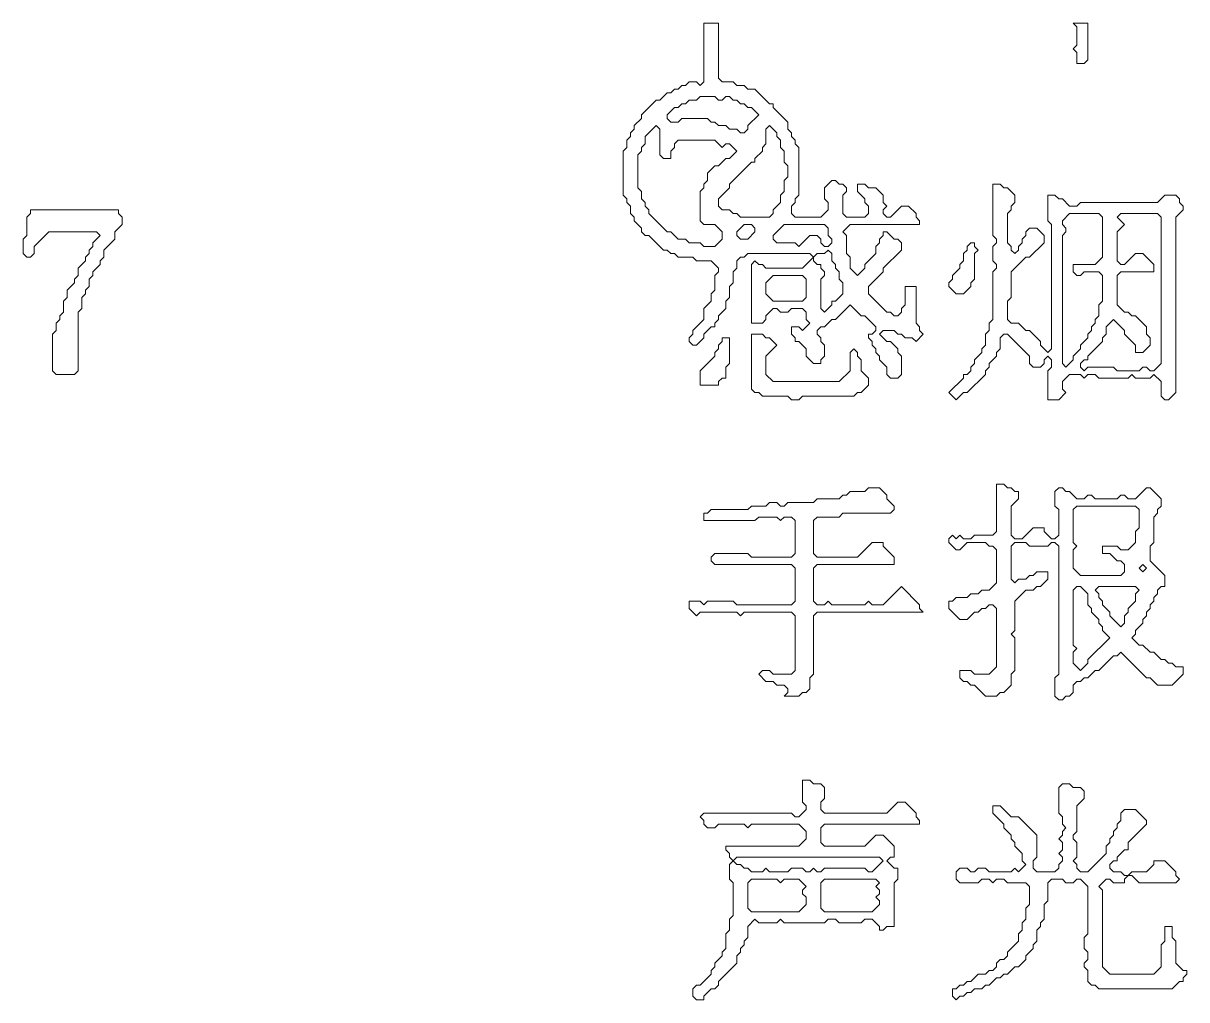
# Model space of a CAD drawing. Header units: millimetres. Extents: x 4 to 412, y 4 to 290.
# Drawn here: x 296.96 to 324.81, y 34.85 to 58.24 of the extents above; entities that cross this region are included whole.
import ezdxf

# ---------------------------------------------------------------- set-up
doc = ezdxf.new("R2010")
doc.units = ezdxf.units.MM
doc.layers.add('TRACE_TEXT_SYMBOL', color=6, linetype='CONTINUOUS', lineweight=0)

msp = doc.modelspace()

# ---------------------------------------------------------------- linework, layer by layer
at = {"layer": 'TRACE_TEXT_SYMBOL', "color": 6}
for points in [[(313.253, 58.237), (313.253, 56.836), (313.166, 56.748), (313.078, 56.836), (312.903, 56.836), (312.815, 56.748), (312.728, 56.748), (312.64, 56.661), (312.553, 56.661), (312.465, 56.573), (312.378, 56.573), (312.202, 56.398), (312.115, 56.398), (311.765, 56.048), (311.765, 55.96), (311.589, 55.785), (311.589, 55.697), (311.502, 55.61), (311.502, 55.522), (311.414, 55.435), (311.414, 55.259), (311.327, 55.172), (311.327, 54.121), (311.414, 54.033), (311.414, 53.946), (311.502, 53.858), (311.502, 53.683), (311.589, 53.595), (311.589, 53.508), (311.765, 53.333), (311.765, 53.245), (311.852, 53.158), (311.94, 53.158), (312.29, 52.807), (312.378, 52.807), (312.465, 52.72), (312.553, 52.72), (312.64, 52.632), (312.991, 52.632), (313.078, 52.545), (313.428, 52.545), (313.604, 52.369), (313.604, 52.282), (313.516, 52.194), (313.516, 51.844), (313.428, 51.756), (313.428, 51.581), (313.253, 51.406), (313.253, 51.143), (312.991, 50.881), (312.991, 50.793), (312.903, 50.706), (312.903, 50.618), (312.991, 50.53), (313.078, 50.53), (313.253, 50.706), (313.253, 50.793), (313.428, 50.968), (313.516, 50.968), (313.516, 51.056), (313.604, 51.143), (313.604, 51.231), (313.779, 51.406), (313.779, 51.581)], [(318.157, 53.858), (317.982, 53.858), (317.72, 53.595), (317.632, 53.595), (317.544, 53.683), (317.544, 53.771), (317.632, 53.858), (317.544, 53.946), (317.544, 54.121), (317.369, 54.296), (317.194, 54.296), (317.107, 54.384), (316.931, 54.384), (316.931, 54.209), (317.107, 54.033), (317.107, 53.946), (317.194, 53.858), (317.194, 53.683), (317.107, 53.595), (316.669, 53.595), (316.581, 53.683), (316.581, 54.121), (316.669, 54.209), (316.669, 54.296), (316.581, 54.384), (316.494, 54.384), (316.406, 54.471), (316.318, 54.471), (316.143, 54.296), (316.143, 54.033), (316.231, 53.946), (316.231, 53.771), (316.056, 53.595), (315.443, 53.595), (315.355, 53.683), (315.355, 53.858), (315.443, 53.946), (315.443, 54.033), (315.53, 54.121), (315.53, 55.259), (315.443, 55.347), (315.443, 55.435), (315.355, 55.522), (315.355, 55.61), (315.268, 55.697), (315.268, 55.872), (314.917, 56.223), (314.917, 56.31), (314.83, 56.31), (314.479, 56.661), (314.304, 56.661), (314.217, 56.748), (314.042, 56.748), (313.954, 56.836), (313.691, 56.836), (313.604, 56.923), (313.604, 58.237), (313.253, 58.237)], [(320.172, 54.384), (320.172, 53.158), (320.259, 53.07), (320.259, 52.982), (320.172, 52.895), (320.172, 52.545), (320.259, 52.457), (320.259, 52.369), (320.172, 52.282), (320.172, 51.143), (320.084, 51.056), (320.084, 50.881), (319.997, 50.793), (319.997, 50.53), (319.909, 50.443), (319.909, 50.355), (319.734, 50.18), (319.734, 50.093), (319.646, 50.005), (319.646, 49.917), (319.559, 49.83), (319.471, 49.83), (319.471, 49.742), (319.121, 49.392), (319.296, 49.217), (319.471, 49.392), (319.559, 49.392), (319.997, 49.83), (319.997, 49.917), (320.084, 50.005), (320.084, 50.093), (320.259, 50.268), (320.259, 50.355), (320.347, 50.443), (320.347, 50.706), (320.434, 50.793), (320.522, 50.793), (321.047, 50.268), (321.047, 50.093), (321.135, 50.005), (321.31, 50.005), (321.398, 50.093), (321.398, 50.18), (321.485, 50.268), (321.573, 50.18), (321.573, 50.005), (321.485, 49.917), (321.485, 49.217), (321.748, 49.217), (321.923, 49.392), (321.836, 49.479), (321.836, 49.655), (322.011, 49.83), (322.273, 49.83), (322.361, 49.742), (322.449, 49.83), (322.624, 49.83), (322.711, 49.742), (323.412, 49.742), (323.5, 49.83), (323.587, 49.742), (323.937, 49.742), (324.025, 49.83), (324.2, 49.655)], [(324.2, 49.655), (324.2, 49.304), (324.288, 49.217), (324.375, 49.217), (324.55, 49.392), (324.55, 53.595), (324.726, 53.771), (324.726, 53.858), (324.638, 53.946), (324.638, 54.033), (324.55, 54.121), (324.288, 54.121), (324.113, 53.946), (322.273, 53.946), (322.186, 53.858), (322.011, 53.858), (321.836, 54.033), (321.748, 54.033), (321.66, 54.121), (321.485, 54.121), (321.485, 53.508), (321.573, 53.42), (321.573, 50.443), (321.485, 50.355), (321.31, 50.53), (321.31, 50.618), (321.047, 50.881), (320.96, 50.881), (320.785, 51.056), (320.61, 51.056), (320.522, 51.143), (320.522, 51.581), (320.61, 51.669), (320.61, 52.282), (320.96, 52.632), (321.047, 52.632), (321.398, 52.982), (321.398, 53.158), (321.223, 53.333), (321.047, 53.333), (320.96, 53.245), (320.96, 53.158), (320.872, 53.07), (320.872, 52.982), (320.785, 52.895), (320.785, 52.807), (320.697, 52.72), (320.61, 52.807), (320.61, 52.895), (320.522, 52.982), (320.522, 53.683), (320.61, 53.771), (320.61, 53.858), (320.697, 53.946), (320.697, 54.121), (320.522, 54.296), (320.434, 54.296), (320.347, 54.384), (320.172, 54.384)], [(317.369, 50.443), (317.369, 50.355), (317.457, 50.268), (317.457, 50.18), (317.632, 50.005), (317.632, 49.83), (317.72, 49.742), (317.895, 49.742), (317.982, 49.83), (317.982, 50.268), (317.895, 50.355), (317.895, 50.443), (317.72, 50.618), (317.632, 50.618), (317.457, 50.793), (317.544, 50.881), (317.807, 50.881), (317.895, 50.793), (317.982, 50.793), (318.07, 50.706), (318.245, 50.706), (318.333, 50.618), (318.508, 50.793), (318.42, 50.881), (318.42, 50.968), (318.333, 51.056), (318.333, 51.932), (318.07, 51.932), (318.07, 51.494), (317.982, 51.406), (317.982, 51.319), (317.895, 51.231), (317.807, 51.231), (317.72, 51.319), (317.632, 51.319), (317.194, 51.756), (317.194, 51.932), (317.544, 52.282), (317.544, 52.369), (317.982, 52.807), (317.982, 52.982), (317.895, 53.07), (317.807, 53.07), (317.632, 53.245), (317.544, 53.245), (317.544, 53.158), (317.457, 53.07), (317.457, 52.982), (317.369, 52.895), (317.369, 52.72), (317.107, 52.457), (317.107, 52.369), (316.931, 52.194), (316.756, 52.369), (316.756, 52.632), (316.669, 52.72), (316.669, 53.158), (316.581, 53.245), (316.756, 53.42), (318.42, 53.42), (318.42, 53.508), (318.333, 53.595), (318.333, 53.683), (318.157, 53.858)], [(313.779, 51.581), (313.866, 51.669), (313.866, 51.932), (313.954, 52.019), (313.954, 52.282), (314.042, 52.369), (314.042, 52.545), (314.129, 52.632), (314.217, 52.632), (314.304, 52.72), (315.793, 52.72), (315.881, 52.632), (315.618, 52.369), (314.742, 52.369), (314.655, 52.457), (314.567, 52.457), (314.479, 52.545), (314.392, 52.457), (314.392, 51.056), (314.655, 51.056), (314.742, 51.143), (314.742, 51.231), (314.917, 51.406), (315.005, 51.406), (315.092, 51.319), (315.268, 51.319), (315.355, 51.406), (315.618, 51.406), (315.705, 51.319), (315.705, 51.143), (315.793, 51.056), (315.618, 50.881), (315.53, 50.968), (315.355, 50.968), (315.355, 50.793), (315.443, 50.706), (315.443, 50.618), (315.53, 50.618), (315.705, 50.443), (315.705, 50.268), (315.881, 50.093), (316.056, 50.093), (316.056, 50.18), (316.143, 50.268), (316.143, 50.53), (316.056, 50.618), (316.056, 50.706), (315.968, 50.793), (315.968, 50.881), (316.056, 50.968), (316.143, 50.968), (316.318, 51.143), (316.406, 51.143), (316.756, 51.494), (317.019, 51.231), (317.107, 51.231), (317.369, 50.968), (317.369, 50.881), (317.282, 50.793), (317.194, 50.793), (317.194, 50.706), (317.282, 50.618), (317.282, 50.53), (317.369, 50.443)], [(317.194, 47.115), (317.107, 47.027), (316.756, 47.027), (316.669, 46.94), (316.581, 46.94), (316.494, 46.852), (315.968, 46.852), (315.881, 46.765), (315.268, 46.765), (315.18, 46.677), (315.092, 46.677), (315.005, 46.765), (314.83, 46.765), (314.742, 46.677), (314.392, 46.677), (314.304, 46.59), (313.428, 46.59), (313.341, 46.502), (313.253, 46.502), (313.253, 46.327), (314.479, 46.327), (314.567, 46.414), (315.005, 46.414), (315.092, 46.327), (315.18, 46.414), (315.355, 46.414), (315.443, 46.327), (315.443, 45.539), (315.355, 45.451), (314.392, 45.451), (314.304, 45.539), (313.516, 45.539), (313.428, 45.451), (313.428, 45.363), (313.516, 45.276), (315.355, 45.276), (315.443, 45.188), (315.443, 44.4), (315.355, 44.313), (314.042, 44.313), (313.954, 44.4), (313.341, 44.4), (313.253, 44.313), (313.166, 44.4), (312.903, 44.4), (312.903, 44.225), (313.078, 44.05), (313.166, 44.137), (314.042, 44.137), (314.129, 44.05), (314.217, 44.137), (315.355, 44.137), (315.443, 44.05), (315.443, 42.736), (315.355, 42.649), (314.917, 42.649), (314.83, 42.736), (314.655, 42.736), (314.567, 42.649), (314.742, 42.474), (314.917, 42.474), (315.005, 42.386), (315.18, 42.386), (315.268, 42.298)], [(315.268, 42.298), (315.268, 42.211), (315.18, 42.123), (315.53, 42.123), (315.618, 42.211), (315.705, 42.211), (315.793, 42.298), (315.793, 42.561), (315.881, 42.649), (315.881, 44.05), (315.968, 44.137), (318.508, 44.137), (318.42, 44.225), (318.42, 44.313), (317.982, 44.75), (317.544, 44.313), (317.282, 44.313), (317.194, 44.4), (317.107, 44.313), (316.318, 44.313), (316.231, 44.4), (316.143, 44.313), (315.968, 44.313), (315.881, 44.4), (315.881, 45.188), (315.968, 45.276), (317.807, 45.276), (317.807, 45.451), (317.544, 45.714), (317.544, 45.801), (317.282, 45.801), (316.931, 45.451), (315.968, 45.451), (315.881, 45.539), (315.881, 46.327), (315.968, 46.414), (316.494, 46.414), (316.581, 46.502), (317.72, 46.502), (317.807, 46.59), (317.807, 46.677), (317.632, 46.852), (317.632, 46.94), (317.457, 47.115), (317.194, 47.115)], [(320.259, 47.203), (320.259, 46.064), (320.172, 45.977), (319.734, 45.977), (319.646, 45.889), (319.471, 45.889), (319.384, 45.977), (319.296, 45.889), (319.208, 45.977), (319.121, 45.889), (319.121, 45.801), (319.296, 45.626), (319.384, 45.626), (319.559, 45.801), (319.997, 45.801), (320.084, 45.714), (320.172, 45.714), (320.259, 45.626), (320.259, 44.838), (320.084, 44.663), (319.909, 44.663), (319.821, 44.575), (319.646, 44.575), (319.559, 44.488), (319.296, 44.488), (319.208, 44.4), (319.121, 44.4), (319.121, 44.225), (319.384, 43.962), (319.559, 43.962), (319.734, 44.137), (319.821, 44.137), (319.909, 44.225), (319.997, 44.225), (320.084, 44.313), (320.172, 44.313), (320.259, 44.225), (320.259, 42.824), (320.084, 42.649), (319.734, 42.649), (319.646, 42.736), (319.384, 42.736), (319.384, 42.561), (319.471, 42.474), (319.559, 42.474), (319.646, 42.386), (319.734, 42.386), (319.997, 42.123), (320.259, 42.123), (320.347, 42.211), (320.434, 42.211), (320.61, 42.386), (320.61, 42.649), (320.697, 42.736), (320.697, 43.524), (320.61, 43.612), (320.697, 43.7), (320.697, 44.4), (320.96, 44.663), (321.135, 44.663), (321.223, 44.75), (321.31, 44.75), (321.485, 44.926), (321.485, 45.101)], [(324.288, 44.75), (324.288, 45.013), (323.937, 45.363), (323.937, 45.714), (324.025, 45.801), (324.025, 46.414), (324.113, 46.502), (324.113, 46.59), (324.2, 46.677), (324.2, 46.852), (323.937, 47.115), (323.85, 47.115), (323.587, 46.852), (323.412, 46.852), (323.324, 46.94), (323.237, 46.94), (323.149, 46.852), (322.624, 46.852), (322.536, 46.94), (322.449, 46.94), (322.361, 46.852), (322.186, 46.852), (322.011, 47.027), (321.923, 47.027), (321.836, 47.115), (321.748, 47.115), (321.66, 47.027), (321.66, 46.677), (321.748, 46.59), (321.748, 45.977), (321.66, 45.889), (321.573, 45.889), (321.398, 46.064), (321.398, 46.152), (321.135, 46.152), (320.872, 45.889), (320.697, 45.889), (320.61, 45.977), (320.61, 46.677), (320.785, 46.852), (320.785, 47.027), (320.697, 47.027), (320.61, 47.115), (320.522, 47.115), (320.434, 47.203), (320.259, 47.203)], [(321.485, 45.101), (321.223, 45.101), (321.135, 45.013), (321.047, 45.013), (320.96, 44.926), (320.785, 44.926), (320.697, 44.838), (320.61, 44.926), (320.61, 45.714), (320.697, 45.801), (320.96, 45.801), (321.047, 45.714), (321.485, 45.714), (321.573, 45.801), (321.66, 45.801), (321.748, 45.714), (321.748, 42.649), (321.66, 42.561), (321.66, 42.123), (321.748, 42.036), (321.836, 42.036), (321.923, 42.123), (322.011, 42.123), (322.098, 42.211), (322.098, 42.386), (322.186, 42.474), (322.273, 42.474), (322.361, 42.561), (322.449, 42.561), (322.624, 42.736), (322.711, 42.736), (323.062, 43.087), (323.149, 43.087), (323.237, 43.174), (323.85, 42.561), (323.937, 42.561), (324.113, 42.386), (324.463, 42.386), (324.726, 42.649), (324.726, 42.824), (324.55, 42.824), (324.463, 42.911), (324.375, 42.911), (324.288, 42.999), (324.2, 42.999), (324.025, 43.174), (323.937, 43.174), (323.762, 43.349), (323.675, 43.349), (323.5, 43.524), (323.587, 43.612), (323.587, 43.7), (323.762, 43.875), (323.762, 43.962), (323.85, 44.05), (323.85, 44.137), (323.937, 44.225), (323.937, 44.313), (324.025, 44.4), (324.025, 44.488), (324.113, 44.575), (324.113, 44.663), (324.2, 44.75), (324.288, 44.75)], [(315.618, 40.109), (315.618, 39.584), (315.705, 39.496), (315.705, 39.408), (315.53, 39.233), (315.443, 39.233), (315.355, 39.321), (313.253, 39.321), (313.166, 39.233), (313.253, 39.146), (313.253, 39.058), (313.341, 38.971), (313.516, 38.971), (313.604, 39.058), (314.217, 39.058), (314.304, 38.971), (314.392, 39.058), (315.53, 39.058), (315.705, 38.883), (315.705, 38.708), (315.53, 38.533), (313.779, 38.533), (313.779, 38.445), (313.866, 38.358), (313.866, 38.27), (313.954, 38.182), (313.866, 38.095), (313.866, 37.745), (313.954, 37.657), (313.954, 36.869), (313.866, 36.781), (313.866, 36.518), (313.779, 36.431), (313.779, 36.081), (313.691, 35.993), (313.691, 35.905), (313.516, 35.73), (313.516, 35.643), (313.428, 35.555), (313.428, 35.468), (313.166, 35.205), (313.078, 35.205), (312.991, 35.117), (312.991, 34.942), (313.078, 34.855), (313.253, 34.855), (313.253, 34.942), (313.428, 35.117), (313.516, 35.117), (313.604, 35.205), (313.604, 35.292), (314.042, 35.73), (314.042, 35.905), (314.129, 35.993), (314.129, 36.081), (314.217, 36.168), (314.217, 36.256), (314.304, 36.343), (314.304, 36.606), (314.479, 36.781), (314.567, 36.694), (315.005, 36.694), (315.092, 36.781), (315.18, 36.694)], [(315.18, 36.694), (316.143, 36.694), (316.231, 36.781), (316.406, 36.781), (316.494, 36.694), (317.019, 36.694), (317.107, 36.781), (317.282, 36.781), (317.457, 36.606), (317.457, 36.518), (317.544, 36.518), (317.632, 36.606), (317.807, 36.606), (317.807, 37.657), (317.895, 37.745), (317.895, 38.007), (317.807, 38.007), (317.632, 38.182), (317.72, 38.27), (317.807, 38.27), (317.807, 38.533), (317.544, 38.795), (317.369, 38.795), (317.107, 38.533), (316.143, 38.533), (316.056, 38.62), (316.056, 38.971), (316.143, 39.058), (318.42, 39.058), (318.42, 39.146), (318.333, 39.233), (318.333, 39.321), (318.07, 39.584), (317.895, 39.584), (317.632, 39.321), (316.143, 39.321), (316.056, 39.408), (316.056, 39.584), (316.143, 39.671), (316.143, 39.934), (316.056, 40.021), (315.881, 40.021), (315.793, 40.109), (315.618, 40.109)], [(321.836, 40.021), (321.748, 39.934), (321.748, 39.321), (321.836, 39.233), (321.836, 39.058), (321.923, 38.971), (321.836, 38.883), (321.836, 38.795), (321.748, 38.708), (321.836, 38.62), (321.836, 38.445), (321.748, 38.358), (321.836, 38.27), (321.836, 38.182), (321.748, 38.095), (321.748, 38.007), (321.66, 37.92), (321.223, 37.92), (321.135, 38.007), (321.135, 38.182), (321.223, 38.27), (321.223, 38.795), (320.785, 39.233), (320.61, 39.233), (320.347, 39.496), (320.172, 39.496), (320.172, 39.321), (320.434, 39.058), (320.434, 38.971), (320.61, 38.795), (320.61, 38.708), (320.697, 38.62), (320.697, 38.533), (320.872, 38.358), (320.872, 38.182), (320.96, 38.095), (320.785, 37.92), (320.697, 38.007), (320.61, 37.92), (320.084, 37.92), (319.997, 38.007), (319.821, 38.007), (319.734, 37.92), (319.646, 37.92), (319.559, 38.007), (319.384, 38.007), (319.296, 37.92), (319.296, 37.745), (319.384, 37.657), (319.821, 37.657), (319.909, 37.745), (320.084, 37.745), (320.172, 37.657), (320.259, 37.745), (320.434, 37.745), (320.522, 37.657), (320.96, 37.657), (321.047, 37.569), (321.047, 37.132), (320.96, 37.044), (320.96, 36.781), (320.872, 36.694), (320.872, 36.518), (320.785, 36.431)], [(322.887, 38.533), (322.887, 38.358), (322.449, 37.92), (322.273, 37.92), (322.186, 38.007), (322.186, 38.095), (322.098, 38.182), (322.186, 38.27), (322.186, 38.62), (322.098, 38.708), (322.098, 38.795), (322.186, 38.883), (322.186, 39.496), (322.361, 39.671), (322.361, 39.846), (322.273, 39.934), (322.098, 39.934), (322.011, 40.021), (321.836, 40.021)], [(322.624, 35.205), (322.711, 35.117), (324.463, 35.117), (324.638, 35.292), (324.726, 35.292), (324.726, 35.38), (324.813, 35.468), (324.813, 35.555), (324.726, 35.555), (324.55, 35.73), (324.55, 36.256), (324.463, 36.343), (324.463, 36.606), (324.288, 36.606), (324.288, 36.256), (324.2, 36.168), (324.2, 35.643), (324.025, 35.468), (322.974, 35.468), (322.799, 35.643), (322.799, 37.482), (322.711, 37.569), (322.887, 37.745), (322.974, 37.745), (323.062, 37.657), (323.324, 37.657), (323.324, 37.745), (323.412, 37.832), (323.5, 37.832), (323.675, 37.657), (324.55, 37.657), (324.638, 37.745), (324.55, 37.832), (324.55, 37.92), (324.288, 38.182), (324.025, 38.182), (324.025, 38.095), (323.85, 37.92), (323.5, 37.92), (323.412, 37.832), (323.324, 37.832), (323.237, 37.92), (323.062, 37.92), (322.974, 38.007), (322.974, 38.095), (323.062, 38.182), (323.149, 38.182), (323.149, 38.27), (323.324, 38.445), (323.412, 38.445), (323.412, 38.62), (323.85, 39.058), (323.85, 39.146), (323.587, 39.408), (323.324, 39.408), (323.237, 39.321), (323.237, 39.146), (323.149, 39.058), (323.149, 38.971), (323.062, 38.883), (323.062, 38.795), (322.974, 38.708), (322.974, 38.62), (322.887, 38.533)], [(320.785, 36.431), (320.785, 36.256), (320.522, 35.993), (320.522, 35.905), (320.434, 35.818), (320.347, 35.818), (320.259, 35.73), (320.259, 35.643), (320.172, 35.555), (320.084, 35.555), (319.997, 35.468), (319.821, 35.468), (319.646, 35.292), (319.559, 35.292), (319.471, 35.205), (319.384, 35.205), (319.296, 35.117), (319.208, 35.117), (319.208, 34.942), (319.296, 34.855), (319.384, 34.942), (319.471, 34.942), (319.559, 35.03), (319.646, 35.03), (319.734, 35.117), (319.909, 35.117), (319.997, 35.205), (320.084, 35.205), (320.259, 35.38), (320.347, 35.38), (320.434, 35.468), (320.522, 35.468), (320.697, 35.643), (320.785, 35.643), (320.96, 35.818), (320.96, 35.905), (321.135, 36.081), (321.135, 36.168), (321.223, 36.256), (321.223, 36.518), (321.31, 36.606), (321.31, 36.694), (321.398, 36.781), (321.398, 37.132), (321.485, 37.219), (321.485, 37.657), (321.573, 37.745), (321.836, 37.745), (321.923, 37.657), (322.098, 37.657), (322.186, 37.745), (322.273, 37.745), (322.449, 37.569), (322.449, 36.431), (322.361, 36.343), (322.361, 36.081), (322.449, 35.993), (322.449, 35.818), (322.361, 35.73), (322.361, 35.643), (322.449, 35.555), (322.449, 35.292), (322.536, 35.205), (322.624, 35.205)]]:
    msp.add_lwpolyline(points, dxfattribs=at)
for points in [[(322.098, 58.237), (322.186, 58.149), (322.186, 57.711), (322.098, 57.624), (322.186, 57.536), (322.186, 57.274), (322.361, 57.274), (322.449, 57.361), (322.449, 58.237)], [(313.078, 56.398), (313.166, 56.485), (313.516, 56.485), (313.604, 56.398), (313.691, 56.398), (313.779, 56.485), (313.866, 56.485), (313.954, 56.398), (314.042, 56.398), (314.129, 56.31), (314.217, 56.31), (314.304, 56.223), (314.392, 56.223), (314.567, 56.048), (314.304, 55.785), (314.304, 55.697), (314.217, 55.61), (314.129, 55.61), (314.042, 55.697), (313.866, 55.697), (313.779, 55.785), (313.604, 55.785), (313.516, 55.872), (313.428, 55.872), (313.341, 55.96), (312.728, 55.96), (312.64, 55.872), (312.465, 55.872), (312.378, 55.96), (312.378, 56.048), (312.553, 56.223), (312.64, 56.223), (312.728, 56.31), (312.815, 56.31), (312.903, 56.398)], [(312.115, 55.785), (312.202, 55.697), (312.202, 55.084), (312.29, 54.997), (312.465, 54.997), (312.465, 55.172), (312.553, 55.259), (312.553, 55.347), (312.64, 55.435), (313.516, 55.435), (313.691, 55.259), (313.779, 55.347), (313.866, 55.347), (314.042, 55.172), (313.866, 54.997), (313.779, 54.997), (313.604, 54.822), (313.516, 54.822), (313.341, 54.646), (313.341, 54.471), (313.253, 54.384), (313.253, 54.296), (313.166, 54.209), (313.166, 53.508), (313.253, 53.42), (313.516, 53.42), (313.691, 53.245), (313.691, 53.07), (313.516, 52.895), (313.253, 52.895), (313.166, 52.982), (312.903, 52.982), (312.815, 53.07), (312.64, 53.07), (312.465, 53.245), (312.378, 53.245), (311.94, 53.683), (311.94, 53.771), (311.852, 53.858), (311.852, 53.946), (311.765, 54.033), (311.765, 54.209), (311.677, 54.296), (311.677, 55.084), (311.765, 55.172), (311.765, 55.259), (311.852, 55.347), (311.852, 55.522)], [(314.742, 55.697), (314.83, 55.785), (315.005, 55.61), (315.005, 55.522), (315.092, 55.435), (315.092, 55.259), (315.18, 55.172), (315.18, 54.909), (315.268, 54.822), (315.268, 54.559), (315.18, 54.471), (315.18, 54.209), (315.092, 54.121), (315.092, 53.946), (314.917, 53.771), (314.917, 53.683), (314.83, 53.595), (314.129, 53.595), (314.042, 53.683), (313.954, 53.683), (313.866, 53.771), (313.691, 53.771), (313.604, 53.858), (313.604, 54.033), (313.866, 54.296), (313.866, 54.384), (314.392, 54.909), (314.479, 54.909), (314.479, 54.997), (314.655, 55.172), (314.655, 55.259), (314.742, 55.347)], [(297.14, 53.771), (297.14, 53.683), (297.052, 53.595), (297.052, 53.158), (296.965, 53.07), (296.965, 52.72), (297.052, 52.632), (297.14, 52.632), (297.227, 52.72), (297.227, 52.895), (297.578, 53.245), (298.716, 53.245), (298.804, 53.158), (298.628, 52.982), (298.628, 52.895), (298.541, 52.807), (298.541, 52.72), (298.453, 52.632), (298.453, 52.545), (298.278, 52.369), (298.278, 52.194), (298.191, 52.107), (298.191, 52.019), (298.015, 51.844), (298.015, 51.669), (297.928, 51.581), (297.928, 51.319), (297.84, 51.231), (297.84, 51.143), (297.753, 51.056), (297.753, 50.881), (297.665, 50.793), (297.665, 49.917), (297.753, 49.83), (298.191, 49.83), (298.278, 49.917), (298.278, 51.319), (298.366, 51.406), (298.366, 51.669), (298.453, 51.756), (298.453, 51.844), (298.541, 51.932), (298.541, 52.107), (298.628, 52.194), (298.628, 52.282), (298.804, 52.457), (298.804, 52.545), (298.891, 52.632), (298.891, 52.807), (299.154, 53.07), (299.154, 53.245), (299.329, 53.42), (299.329, 53.595), (299.241, 53.683), (299.241, 53.771)], [(322.011, 53.683), (322.711, 53.683), (322.799, 53.595), (322.799, 52.632), (322.624, 52.457), (322.098, 52.457), (322.098, 52.282), (322.186, 52.194), (322.273, 52.194), (322.361, 52.282), (322.711, 52.282), (322.799, 52.194), (322.799, 51.581), (322.711, 51.494), (322.711, 51.231), (322.624, 51.143), (322.624, 51.056), (322.536, 50.968), (322.536, 50.881), (322.449, 50.793), (322.449, 50.706), (322.273, 50.53), (322.273, 50.443), (322.098, 50.268), (322.098, 50.18), (321.923, 50.005), (321.836, 50.093), (321.836, 53.158), (321.923, 53.245), (321.923, 53.333), (321.836, 53.42), (321.836, 53.508)], [(323.149, 53.595), (323.237, 53.683), (324.113, 53.683), (324.2, 53.595), (324.2, 50.093), (324.025, 49.917), (323.937, 49.917), (323.85, 50.005), (323.762, 50.005), (323.675, 49.917), (323.149, 49.917), (323.062, 50.005), (322.449, 50.005), (322.361, 49.917), (322.273, 50.005), (322.273, 50.093), (322.361, 50.18), (322.449, 50.18), (322.449, 50.268), (322.799, 50.618), (322.799, 50.706), (322.887, 50.793), (322.887, 50.968), (323.062, 51.143), (323.324, 50.881), (323.324, 50.793), (323.587, 50.53), (323.587, 50.355), (323.762, 50.355), (323.937, 50.53), (323.937, 50.706), (323.85, 50.793), (323.85, 50.968), (323.587, 51.231), (323.5, 51.231), (323.412, 51.319), (323.324, 51.319), (323.149, 51.494), (323.149, 52.194), (323.237, 52.282), (324.025, 52.282), (324.025, 52.457), (323.762, 52.72), (323.587, 52.72), (323.324, 52.457), (323.237, 52.457), (323.149, 52.545), (323.149, 53.245), (323.324, 53.42)], [(314.217, 53.42), (314.392, 53.42), (314.479, 53.333), (314.479, 53.245), (314.304, 53.07), (314.129, 53.07), (314.042, 53.158), (314.042, 53.245)], [(315.18, 53.42), (316.143, 53.42), (316.231, 53.333), (316.231, 53.158), (316.318, 53.07), (316.318, 52.982), (316.231, 52.895), (316.143, 52.895), (316.056, 52.982), (316.056, 53.07), (315.968, 53.158), (315.793, 53.158), (315.53, 52.895), (315.443, 52.982), (315.005, 52.982), (314.917, 53.07), (314.917, 53.158)], [(319.646, 52.982), (319.559, 52.895), (319.559, 52.807), (319.471, 52.72), (319.471, 52.545), (319.384, 52.457), (319.384, 52.369), (319.208, 52.194), (319.208, 52.107), (319.121, 52.019), (319.121, 51.932), (319.296, 51.756), (319.471, 51.756), (319.646, 51.932), (319.646, 52.019), (319.734, 52.107), (319.734, 52.72), (319.821, 52.807), (319.734, 52.895), (319.734, 52.982)], [(316.143, 52.72), (316.231, 52.807), (316.318, 52.72), (316.318, 52.545), (316.406, 52.457), (316.406, 52.369), (316.494, 52.282), (316.494, 52.107), (316.581, 52.019), (316.581, 51.756), (316.406, 51.581), (316.318, 51.581), (316.318, 51.494), (316.143, 51.319), (316.056, 51.406), (316.056, 52.107), (316.143, 52.194), (316.143, 52.282), (316.056, 52.369), (316.056, 52.457), (315.968, 52.457), (315.881, 52.545), (315.881, 52.632), (315.968, 52.72)], [(314.917, 52.194), (315.618, 52.194), (315.705, 52.107), (315.705, 51.669), (315.618, 51.581), (314.917, 51.581), (314.742, 51.756), (314.742, 52.019)], [(313.691, 50.706), (313.691, 50.618), (313.604, 50.53), (313.604, 50.443), (313.516, 50.355), (313.516, 50.268), (313.166, 49.917), (313.166, 49.567), (313.604, 49.567), (313.604, 49.655), (313.691, 49.742), (313.779, 49.742), (313.779, 50.005), (313.866, 50.093), (313.866, 50.706)], [(314.392, 50.793), (314.392, 49.479), (314.479, 49.392), (314.567, 49.392), (314.655, 49.304), (315.268, 49.304), (315.355, 49.217), (315.53, 49.217), (315.618, 49.304), (316.844, 49.304), (316.931, 49.392), (317.019, 49.392), (317.194, 49.567), (317.194, 49.742), (317.019, 49.917), (317.019, 50.18), (316.931, 50.268), (316.931, 50.355), (316.844, 50.443), (316.756, 50.355), (316.756, 49.917), (316.494, 49.655), (314.917, 49.655), (314.742, 49.83), (314.742, 50.268), (315.005, 50.53), (314.83, 50.706), (314.742, 50.706), (314.655, 50.793)], [(322.098, 46.59), (322.186, 46.677), (323.587, 46.677), (323.675, 46.59), (323.675, 46.152), (323.587, 46.064), (323.587, 45.801), (323.412, 45.626), (323.237, 45.626), (323.149, 45.714), (322.799, 45.714), (322.799, 45.539), (322.974, 45.539), (323.149, 45.363), (323.237, 45.363), (323.324, 45.276), (323.324, 45.101), (323.237, 45.013), (322.273, 45.013), (322.098, 45.188), (322.098, 45.626), (322.186, 45.714), (322.098, 45.801)], [(323.675, 45.188), (323.762, 45.276), (323.85, 45.188), (323.762, 45.101)], [(322.098, 44.663), (322.186, 44.75), (322.273, 44.75), (322.449, 44.575), (322.449, 44.313), (322.536, 44.225), (322.536, 44.137), (322.711, 43.962), (322.711, 43.875), (322.799, 43.787), (322.799, 43.7), (322.974, 43.524), (322.449, 42.999), (322.449, 42.911), (322.273, 42.736), (322.098, 42.911), (322.098, 43.174), (322.186, 43.262), (322.098, 43.349)], [(322.624, 44.663), (322.711, 44.75), (323.587, 44.75), (323.675, 44.663), (323.587, 44.575), (323.587, 44.4), (323.412, 44.225), (323.412, 44.137), (323.324, 44.05), (323.324, 43.875), (323.237, 43.787), (322.974, 44.05), (322.974, 44.137), (322.799, 44.313), (322.799, 44.4), (322.711, 44.488), (322.711, 44.575)], [(313.954, 38.182), (314.042, 38.27), (317.457, 38.27), (317.544, 38.182), (317.282, 37.92), (317.194, 37.92), (317.107, 38.007), (316.143, 38.007), (316.056, 37.92), (315.968, 37.92), (315.881, 38.007), (315.793, 37.92), (315.705, 37.92), (315.618, 38.007), (315.355, 38.007), (315.268, 37.92), (314.83, 37.92), (314.742, 38.007), (314.655, 37.92), (314.392, 37.92), (314.304, 38.007), (314.217, 38.007), (314.129, 38.095), (314.042, 38.095)], [(314.304, 37.657), (314.392, 37.745), (315.005, 37.745), (315.092, 37.657), (315.18, 37.745), (315.53, 37.745), (315.705, 37.569), (315.618, 37.482), (315.618, 37.394), (315.705, 37.307), (315.705, 37.132), (315.53, 36.956), (314.392, 36.956), (314.304, 37.044)], [(316.056, 37.657), (316.143, 37.745), (317.369, 37.745), (317.457, 37.657), (317.369, 37.569), (317.457, 37.482), (317.457, 37.394), (317.369, 37.307), (317.457, 37.219), (317.457, 37.132), (317.282, 36.956), (316.143, 36.956), (316.056, 37.044)]]:
    msp.add_lwpolyline(points, close=True, dxfattribs=at)

doc.saveas('drawing.dxf')
